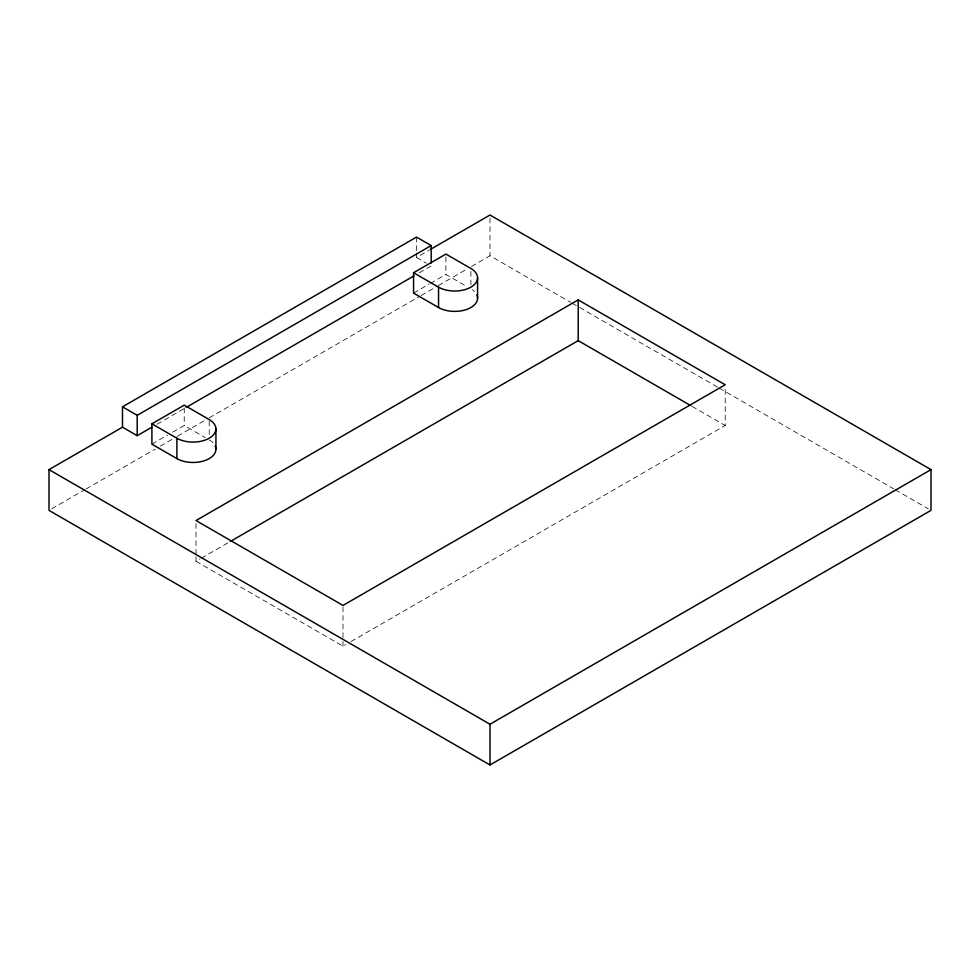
<?xml version="1.0" encoding="UTF-8"?>
<svg xmlns="http://www.w3.org/2000/svg" width="980" height="980" viewBox="0 0 980 980"><rect width="100%" height="100%" fill="white"/><g stroke="black" fill="none" stroke-linecap="round" stroke-linejoin="round"><path stroke-width="0.73" stroke-dasharray="4.9 3.68" d="M416.5 253.097L416.5 257.458L429.62 249.876M157.07 424.218L184.877 408.158M419.281 272.82L431.2 265.947M151.9 444.173L167.421 435.206M172.603 432.217L184.24 425.504L205.286 437.644M413.56 293.106L429.081 284.139M430.379 283.392L445.9 274.437L466.946 286.577M51.646 508.841L84.758 489.731M86.081 488.959L154.95 449.208M160.242 446.145L176.131 436.97M177.454 436.198L207.919 418.619M209.242 417.848L419.808 296.279M421.13 295.519L437.031 286.344M438.354 285.584L466.162 269.525M471.454 266.462L490 255.756L570.789 302.404M196 556.763L196 561.295L199.969 559.004M201.292 558.233L229.063 542.197M196 561.295L343 646.163L345.646 644.632M350.938 641.582L725.2 425.504L725.2 387.774M572.112 303.163L717.789 387.272M719.112 388.031L893.919 488.959M895.242 489.731L928.354 508.841M692.088 406.382L725.2 425.504M416.5 257.458L426.3 263.118M490 218.038L490 255.756M470.89 271.399L470.89 285.952M445.9 256.968L445.9 274.437M416.5 237.087L416.5 251.639M343 606.926L343 640.124M343 641.63L343 646.163M209.23 421.008L209.23 435.561M196 523.565L196 555.256M184.24 408.035L184.24 425.504M209.23 439.922A22.871 13.206 0 0 1 214.547 444.749M472.238 289.7A22.871 13.206 0 0 1 474.528 291.599"/><path stroke-width="1.47" d="M430.943 249.116L490 215.024L931 469.628L931 510.372L490 764.976L49 510.372L49 469.628L122.5 427.194L122.5 406.823L416.5 237.087L431.2 245.576L431.2 263.032M122.5 406.823L137.2 415.312L431.2 245.576M151.9 423.801L184.24 405.132L209.23 419.563A22.871 13.206 0 0 1 209.23 438.232A22.871 13.206 0 0 1 176.89 438.232L151.9 423.801L151.9 444.173L176.89 458.603A22.871 13.206 0 0 0 204.489 460.698A22.871 13.206 0 0 0 215.147 445.851M413.56 272.734L445.9 254.065L470.89 268.496A22.871 13.206 0 0 1 470.89 287.165A22.871 13.206 0 0 1 438.55 287.165L413.56 272.734L413.56 293.106L438.55 307.524A22.871 13.206 0 0 0 466.149 309.631A22.871 13.206 0 0 0 476.807 294.772M122.5 427.194L137.2 435.684L151.765 427.268M186.2 407.398L413.989 275.882M578.2 299.892L196 520.552L343 605.42L725.2 384.76L578.2 299.892L578.2 340.636L230.386 541.438M49 469.628L490 724.245L931 469.628M578.2 340.636L690.765 405.622M490 724.245L490 764.976M477.591 277.83L477.591 298.19M438.55 287.165L438.55 307.524M215.931 428.897L215.931 449.257M176.89 438.232L176.89 458.603M137.2 415.312L137.2 435.684"/></g></svg>
